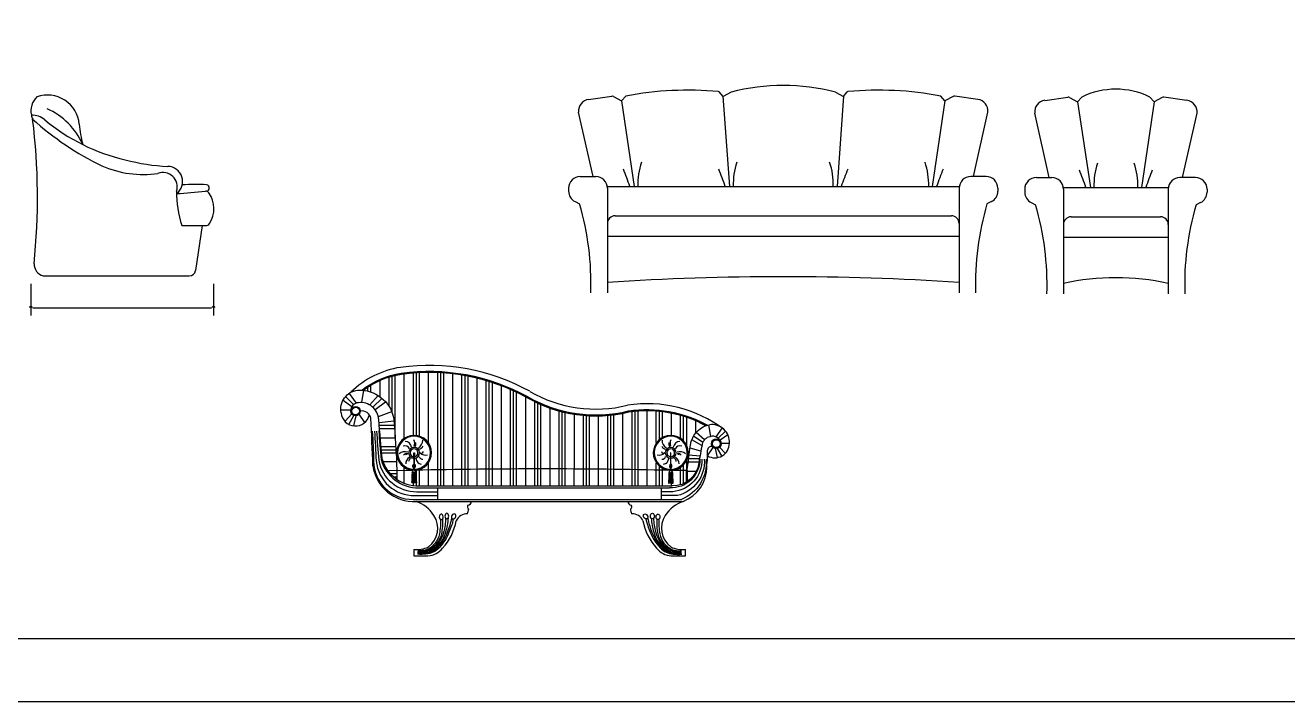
# Model space of a CAD drawing. Header units: inches. Extents: x 11.4 to 53.9, y 10.8 to 35.6.
# Drawn here: x 17.8 to 24.3, y 10.85 to 14.33 of the extents above; entities that cross this region are included whole.
import ezdxf

# ---------------------------------------------------------------- set-up
doc = ezdxf.new("R2010")
doc.units = ezdxf.units.IN
doc.header["$MEASUREMENT"] = 0
for name, color, linetype in [('02', 2, 'Continuous'), ('1', 1, 'Continuous'), ('8', 8, 'Continuous'), ('kadrbm', 4, 'Continuous')]:
    doc.layers.add(name, color=color, linetype=linetype)

# ---------------------------------------------------------------- blocks, each defined once
blk = doc.blocks.new('kadrbm')
at = {"layer": 'kadrbm', "color": 4}
blk.add_lwpolyline([(0, 0), (0, 24.7972), (21, 24.7972), (21, 0), (0, 0)], close=True, dxfattribs=at)
blk.add_lwpolyline([(20.6631, 0.3257), (20.6631, 24.4603), (0.3369, 24.4603), (0.3369, 0.3257), (20.6631, 0.3257)], dxfattribs=at)

msp = doc.modelspace()

# ---------------------------------------------------------------- hatches: boundary and pattern name
at = {"layer": '8'}
h = msp.add_hatch(dxfattribs=at)
h.set_pattern_fill('PLASTI', color=256, scale=0.5, angle=90, style=0)
h.set_pattern_definition([(90, (24.7021, 19.69979), (-0.125, 8e-18), []), (90, (24.68647, 19.69979), (-0.125, 8e-18), []), (90, (24.67085, 19.69979), (-0.125, 8e-18), []), (90, (24.62397, 19.69979), (-0.125, 8e-18), [])])
h.paths.add_polyline_path([(21.1173, 12.0372), (21.1173, 12.0372, -54.093307), (21.124, 12.0373), (21.124, 12.0372), (21.2054, 12.0372, -0.021862), (21.2252, 12.1855, -0.232386), (21.3022, 12.2669, 0.16688), (20.9039, 12.3378, -0.19332), (20.3797, 12.4127, 0.161608), (19.7338, 12.5325, 0.123535), (19.538, 12.4493, -0.329229), (19.6947, 12.3048, -0.010602), (19.7111, 12.0372), (19.7955, 12.0372), (19.7955, 12.0373, -50.208385), (19.8026, 12.0373, -0.010828)])

# ---------------------------------------------------------------- linework, layer by layer
at = {"layer": '02'}
for p, q in [((21.3892, 13.9624), (21.3699, 13.9849)), ((21.4307, 13.9848), (21.3892, 13.9624)), ((21.9676, 13.9848), (22.0091, 13.9624)), ((22.0091, 13.9624), (22.0284, 13.9849)), ((20.6978, 13.947), (20.8165, 13.9632)), ((20.8256, 13.9615), (20.8671, 13.9392)), ((20.8671, 13.9392), (20.8883, 13.9638)), ((20.8671, 13.9392), (20.9325, 13.499)), ((21.3887, 13.963), (21.4222, 13.499)), ((22.0096, 13.963), (21.9761, 13.499)), ((22.5312, 13.9392), (22.4658, 13.499)), ((22.5312, 13.9392), (22.51, 13.9638)), ((22.5727, 13.9615), (22.5312, 13.9392)), ((22.7005, 13.947), (22.5818, 13.9632)), ((23.0448, 13.9419), (23.1634, 13.9581)), ((23.1726, 13.9564), (23.2141, 13.9341)), ((23.2141, 13.9341), (23.2353, 13.9587)), ((23.2141, 13.9341), (23.2795, 13.4939)), ((23.6075, 13.9341), (23.5421, 13.4939)), ((23.6075, 13.9341), (23.5863, 13.9587)), ((23.649, 13.9564), (23.6075, 13.9341)), ((23.7768, 13.9419), (23.6581, 13.9581)), ((20.7203, 13.5495), (20.6462, 13.8812)), ((22.678, 13.5495), (22.7521, 13.8812)), ((23.0672, 13.5445), (22.9932, 13.8761)), ((23.7543, 13.5445), (23.8284, 13.8761)), ((20.6546, 13.5495), (20.7339, 13.5495)), ((22.7437, 13.5495), (22.6643, 13.5495)), ((23.0016, 13.5445), (23.0809, 13.5445)), ((23.82, 13.5445), (23.7407, 13.5445)), ((20.5946, 13.4895), (20.5946, 13.4741)), ((20.7939, 13.499), (22.6043, 13.499)), ((20.7939, 13.4895), (20.7939, 12.9513)), ((22.6043, 13.4895), (22.6043, 12.9513)), ((22.8037, 13.4895), (22.8037, 13.4741)), ((22.9416, 13.4845), (22.9416, 13.469)), ((23.1409, 13.4939), (23.6807, 13.4939)), ((23.1409, 13.4845), (23.1409, 12.9462)), ((23.6807, 13.4845), (23.6807, 12.9462)), ((23.88, 13.4845), (23.88, 13.469)), ((20.6278, 13.4204), (20.651, 13.4088)), ((22.7705, 13.4204), (22.7473, 13.4088)), ((22.9747, 13.4153), (22.9979, 13.4037)), ((23.8469, 13.4153), (23.8236, 13.4037)), ((20.8339, 13.3475), (22.5643, 13.3475)), ((23.1809, 13.3425), (23.6407, 13.3425)), ((20.7939, 13.2418), (22.6043, 13.2418)), ((23.1409, 13.2367), (23.6807, 13.2367)), ((19.4466, 12.4167), (19.4882, 12.3764)), ((19.4652, 12.4334), (19.5015, 12.3835)), ((19.5397, 12.4493), (19.5286, 12.3858)), ((19.5715, 12.3735), (19.6142, 12.4227)), ((19.4224, 12.3489), (19.4738, 12.3489)), ((19.4337, 12.3977), (19.4794, 12.3663)), ((19.5864, 12.3628), (19.6343, 12.408)), ((19.5986, 12.3498), (19.6529, 12.3898)), ((19.4441, 12.2896), (19.4789, 12.3272)), ((19.4633, 12.2736), (19.4892, 12.3194)), ((19.49, 12.2656), (19.501, 12.3178)), ((19.5458, 12.2835), (19.5169, 12.3261)), ((19.6156, 12.3136), (19.6841, 12.3399)), ((19.619, 12.2839), (19.6957, 12.2926)), ((19.6202, 12.2701), (19.6975, 12.2701)), ((19.6217, 12.2533), (19.6987, 12.2533)), ((21.2937, 12.194), (21.2509, 12.2314)), ((21.3144, 12.2712), (21.3249, 12.2112)), ((21.385, 12.2552), (21.3522, 12.2101)), ((21.4023, 12.2386), (21.365, 12.2025)), ((21.4139, 12.2199), (21.3737, 12.1923)), ((19.6258, 12.2049), (19.7021, 12.2049)), ((19.6296, 12.1599), (19.705, 12.1599)), ((21.2754, 12.1362), (21.2196, 12.1519)), ((21.2805, 12.1648), (21.228, 12.1934)), ((21.2847, 12.1801), (21.2378, 12.2135)), ((21.3092, 12.1121), (21.3385, 12.1552)), ((21.361, 12.103), (21.3512, 12.1495)), ((21.3836, 12.1111), (21.3615, 12.1502)), ((21.4018, 12.1239), (21.3719, 12.1561)), ((21.4222, 12.1751), (21.3797, 12.1751)), ((19.631, 12.1434), (19.7059, 12.1434)), ((19.6324, 12.1269), (19.7069, 12.1269)), ((21.2681, 12.0963), (21.2117, 12.0963)), ((21.2708, 12.1108), (21.2141, 12.1148)), ((19.6392, 12.0819), (19.7091, 12.0819)), ((19.6632, 12.0369), (19.7955, 12.0372)), ((19.6765, 12.0204), (19.7111, 12.0204)), ((19.7111, 12.0372), (19.7111, 11.9903)), ((19.749, 11.9703), (19.749, 12.0372)), ((19.8115, 11.9813), (19.8115, 12.0375)), ((19.8271, 11.9572), (19.8271, 12.0378)), ((19.874, 11.9572), (19.874, 12.0387)), ((19.9208, 11.9572), (19.9208, 12.0396)), ((19.9365, 11.9572), (19.9365, 12.0399)), ((19.9521, 11.9572), (19.9521, 12.0401)), ((19.999, 11.9572), (19.999, 12.0409)), ((20.0458, 11.9572), (20.0458, 12.0415)), ((20.0615, 11.9572), (20.0615, 12.0417)), ((20.0771, 11.9572), (20.0771, 12.0419)), ((20.124, 11.9572), (20.124, 12.0425)), ((20.1708, 11.9572), (20.1708, 12.043)), ((20.1865, 11.9572), (20.1865, 12.0431)), ((20.2021, 11.9572), (20.2021, 12.0433)), ((20.249, 11.9572), (20.249, 12.0436)), ((20.2958, 11.9572), (20.2958, 12.0439)), ((20.3115, 11.9572), (20.3115, 12.044)), ((20.3271, 11.9572), (20.3271, 12.0441)), ((20.374, 11.9572), (20.374, 12.0442)), ((20.4208, 11.9572), (20.4208, 12.0443)), ((20.4365, 11.9572), (20.4365, 12.0443)), ((20.4521, 11.9572), (20.4521, 12.0443)), ((20.499, 11.9572), (20.499, 12.0443)), ((20.5458, 11.9572), (20.5458, 12.0442)), ((20.5615, 11.9572), (20.5615, 12.0442)), ((20.5771, 11.9572), (20.5771, 12.0441)), ((20.624, 11.9572), (20.624, 12.0439)), ((20.6708, 11.9572), (20.6708, 12.0436)), ((20.6865, 11.9572), (20.6865, 12.0435)), ((20.7021, 11.9572), (20.7021, 12.0433)), ((20.749, 11.9572), (20.749, 12.0429)), ((20.7958, 11.9572), (20.7958, 12.0424)), ((20.8115, 11.9572), (20.8115, 12.0423)), ((20.8271, 11.9572), (20.8271, 12.0421)), ((20.874, 11.9572), (20.874, 12.0415)), ((20.9208, 11.9572), (20.9208, 12.0408)), ((20.9365, 11.9572), (20.9365, 12.0406)), ((20.9521, 11.9572), (20.9521, 12.0403)), ((20.999, 11.9572), (20.999, 12.0395)), ((21.0458, 11.9572), (21.0458, 12.0386)), ((21.0615, 11.9572), (21.0615, 12.0383)), ((21.0771, 11.9572), (21.0771, 12.038)), ((21.1708, 11.9631), (21.1708, 12.0372)), ((21.1865, 11.969), (21.1865, 12.0372)), ((21.2021, 11.9773), (21.2021, 12.0372)), ((21.2054, 12.0372), (21.2054, 11.9794)), ((21.251, 12.0311), (21.2054, 12.0311)), ((21.2645, 12.0795), (21.2097, 12.0795)), ((19.6934, 12.0039), (19.7112, 12.0039)), ((19.7958, 11.9585), (19.7958, 11.9721)), ((19.8115, 11.9573), (19.8115, 11.9721)), ((19.824, 11.9572), (21.1274, 11.9572)), ((21.124, 11.9572), (21.124, 11.9682)), ((19.9223, 11.8872), (19.9223, 11.9472)), ((21.0713, 11.9472), (21.0713, 11.8872)), ((19.7976, 11.6301), (19.7976, 11.6173)), ((21.196, 11.6173), (21.196, 11.6301)), ((21.196, 11.6301), (21.196, 11.6301)), ((19.7976, 11.6173), (19.7974, 11.6108)), ((19.7974, 11.6108), (19.7974, 11.6048)), ((19.7974, 11.6048), (19.7975, 11.5972)), ((19.7975, 11.5972), (19.871, 11.5972)), ((19.7975, 11.5972), (19.7975, 11.5972)), ((21.1227, 11.5972), (21.1962, 11.5972)), ((21.1962, 11.6108), (21.196, 11.6173)), ((21.1963, 11.6048), (21.1962, 11.6108)), ((21.1962, 11.5972), (21.1963, 11.6048)), ((21.1962, 11.5972), (21.1962, 11.5972))]:
    msp.add_line(p, q, dxfattribs=at)
for points in [[(19.5306, 12.45, -0.126713), (19.733, 12.5374, -0.161632), (20.3822, 12.417, 0.193417), (20.9029, 12.3427, -0.168805), (21.3085, 12.2691, -0.168805)], [(19.538, 12.4493, -0.123535), (19.7338, 12.5325, -0.161608), (20.3797, 12.4127, 0.19332), (20.9039, 12.3378, -0.16688), (21.3022, 12.2669, -0.16688)], [(19.4241, 12.3333, -0.4312), (19.5088, 12.4501, -0.374976), (19.6947, 12.3048, -0.010602), (19.7111, 12.0372)], [(19.5836, 12.238, -0.016235), (19.5907, 12.0839, 0.409318), (19.794, 11.8872), (21.1747, 11.8872)], [(19.5954, 12.2388, -0.00483), (19.6041, 12.0855, 0.389352), (19.804, 11.9072), (19.9223, 11.9072)], [(19.6065, 12.2396, 0.01081), (19.6175, 12.0894, 0.369872), (19.814, 11.9272), (19.9223, 11.9272)], [(19.6183, 12.2404, 0.010592), (19.6293, 12.0925, 0.339873), (19.824, 11.9472), (21.1136, 11.9472)], [(21.124, 12.0372), (21.2054, 12.0372, -0.021862), (21.2252, 12.1855, -0.269365), (21.3191, 12.272, -0.223804)], [(21.3797, 12.1742, 0.485839), (21.3225, 12.2104, 0.288845), (21.2816, 12.1713, -0.005576), (21.2641, 12.0756, -0.391251), (21.1274, 11.9572)], [(21.3338, 12.1596, 0.508433), (21.3101, 12.1409, -0.012048)], [(21.2926, 12.0952, -0.370066), (21.1542, 11.9072), (21.0713, 11.9072)], [(21.2806, 12.0952, -0.39917), (21.1302, 11.9272), (21.0713, 11.9272)], [(21.2703, 12.0952, -0.433769), (21.1136, 11.9472)], [(21.3023, 12.0952, -0.332976), (21.1747, 11.8872)], [(19.8005, 12.067, 0.84769), (19.7985, 12.0604, -1.182005), (19.7969, 12.0577, 0.551395)], [(19.8021, 12.0645, -0.395583), (19.8008, 12.0576, -0.877839), (19.7971, 12.054, -0.471737)], [(21.1174, 12.0645, 0.395583), (21.1186, 12.0576, 0.877839), (21.1223, 12.054, 0.471737)], [(21.1189, 12.067, -0.84769), (21.1209, 12.0604, 1.182005), (21.1225, 12.0577, -0.551395)], [(20.0012, 11.7868, -0.05375), (19.9789, 11.719, -0.102935), (19.9284, 11.639, -0.210528), (19.8603, 11.6062, -0.059767), (19.8172, 11.6051, -0.059767)], [(19.9925, 11.7918, -0.046452), (19.97, 11.7177, -0.096687), (19.9233, 11.6427, -0.205533), (19.8536, 11.6093, -0.057944), (19.8174, 11.6085, -0.057944)], [(19.974, 11.7901, -0.063602), (19.9605, 11.7183, -0.152653), (19.9133, 11.6396, -0.180542), (19.848, 11.6116, -0.030953), (19.8175, 11.6118, -0.030953)], [(19.9619, 11.7902, -0.050588), (19.9517, 11.7215, -0.143975), (19.9076, 11.6421, -0.169557), (19.8404, 11.6156, -0.047461), (19.8177, 11.6155, -0.045064)], [(19.9452, 11.7855, -0.069006), (19.9397, 11.7095, -0.215945), (19.8804, 11.6308, -0.130331), (19.8179, 11.6192, -0.130331)], [(19.9344, 11.7854, -0.066752), (19.9296, 11.7095, -0.23451), (19.8684, 11.6301, -0.093977), (19.818, 11.6227, -0.123647)], [(20.9924, 11.7868, 0.05375), (21.0148, 11.719, 0.102935), (21.0653, 11.639, 0.210528), (21.1334, 11.6062, 0.059767), (21.1765, 11.6051, 0.059767)], [(21.0012, 11.7918, 0.046452), (21.0236, 11.7177, 0.096687), (21.0704, 11.6427, 0.205533), (21.1401, 11.6093, 0.057944), (21.1763, 11.6085, 0.057944)], [(21.0197, 11.7901, 0.063602), (21.0332, 11.7183, 0.152653), (21.0804, 11.6396, 0.180542), (21.1456, 11.6116, 0.030953), (21.1762, 11.6118, 0.030953)], [(21.0317, 11.7902, 0.050588), (21.042, 11.7215, 0.143975), (21.0861, 11.6421, 0.169557), (21.1532, 11.6156, 0.047461), (21.176, 11.6155, 0.045064)], [(21.0484, 11.7855, 0.069006), (21.054, 11.7095, 0.215945), (21.1133, 11.6308, 0.130331), (21.1758, 11.6192, 0.130331)], [(21.0593, 11.7854, 0.066752), (21.0641, 11.7095, 0.23451), (21.1252, 11.6301, 0.093977), (21.1756, 11.6227, 0.123647)]]:
    msp.add_lwpolyline(points, format="xyb", dxfattribs=at)
for points in [[(19.7992, 12.1272), (19.8007, 12.1279), (19.8002, 12.067), (19.8027, 12.067), (19.8042, 12.0663), (19.8049, 12.0601), (19.8047, 12.0575), (19.8057, 12.055), (19.8055, 12.0541), (19.8022, 12.0535), (19.8007, 12.0535), (19.8017, 12.0449), (19.8022, 12.0363), (19.8069, 12.0308), (19.8073, 12.0255), (19.8057, 12.0248), (19.8042, 12.0248), (19.8037, 12.0253), (19.8036, 12.0239), (19.8006, 12.0235), (19.7981, 12.0234), (19.7951, 12.0238), (19.7936, 12.0248), (19.7931, 12.0253), (19.7916, 12.0253), (19.7899, 12.0256), (19.7906, 12.0311), (19.7948, 12.0353), (19.7966, 12.0409), (19.7971, 12.054), (19.7936, 12.0535), (19.7931, 12.0566), (19.7928, 12.0593), (19.7936, 12.061), (19.7936, 12.064), (19.7946, 12.0665), (19.7974, 12.0665), (19.7991, 12.067), (19.7986, 12.1204), (19.7981, 12.1274), (19.8007, 12.1279)], [(21.1203, 12.1272), (21.1188, 12.1279), (21.1193, 12.067), (21.1167, 12.067), (21.1152, 12.0663), (21.1145, 12.0601), (21.1147, 12.0575), (21.1137, 12.055), (21.1139, 12.0541), (21.1172, 12.0535), (21.1188, 12.0535), (21.1177, 12.0449), (21.1172, 12.0363), (21.1126, 12.0308), (21.1121, 12.0255), (21.1137, 12.0248), (21.1152, 12.0248), (21.1157, 12.0253), (21.1158, 12.0239), (21.1188, 12.0235), (21.1213, 12.0234), (21.1243, 12.0238), (21.1258, 12.0248), (21.1263, 12.0253), (21.1278, 12.0253), (21.1295, 12.0256), (21.1288, 12.0311), (21.1246, 12.0353), (21.1228, 12.0409), (21.1223, 12.054), (21.1258, 12.0535), (21.1263, 12.0566), (21.1266, 12.0593), (21.1258, 12.061), (21.1258, 12.064), (21.1249, 12.0665), (21.122, 12.0665), (21.1203, 12.067), (21.1208, 12.1204), (21.1213, 12.1274), (21.1188, 12.1279)], [(19.7887, 11.9774), (19.7884, 11.9746), (19.7931, 11.9743), (19.7974, 11.9749), (19.81, 11.9749)], [(21.1307, 11.9728), (21.131, 11.97), (21.1263, 11.9696), (21.122, 11.9703), (21.1095, 11.9703)], [(19.8098, 11.8772), (21.1838, 11.8772)]]:
    msp.add_lwpolyline(points, dxfattribs=at)
for centre, radius in [((19.4984, 12.3421), 0.0245), ((19.4984, 12.3421), 0.0195), ((21.3547, 12.1742), 0.025), ((21.3547, 12.1742), 0.02)]:
    msp.add_circle(centre, radius, dxfattribs=at)
for centre, radius, start, end in [((21.2075, 12.2959), 1.6982, 84.62581, 100.83464), ((21.3661, 13.9817), 0.005, 40.62039, 84.62581), ((21.6991, 12.9375), 1.0811, 75.62389, 104.37611), ((22.0322, 13.9817), 0.005, 95.37419, 139.37961), ((22.1908, 12.2959), 1.6982, 79.16536, 95.37419), ((23.4108, 13.5982), 0.401, 64.03999, 115.96001), ((20.7059, 13.8876), 0.06, 97.74476, 186.12351), ((20.8185, 13.9483), 0.015, 61.71539, 97.74476), ((22.5798, 13.9483), 0.015, 82.25524, 118.28461), ((22.6924, 13.8876), 0.06, 353.87649, 82.25524), ((23.0529, 13.8825), 0.06, 97.74476, 186.12351), ((23.1655, 13.9432), 0.015, 61.71539, 97.74476), ((23.6561, 13.9432), 0.015, 82.25524, 118.28461), ((23.7687, 13.8825), 0.06, 353.87649, 82.25524), ((18.2951, 12.5617), 2.7777, 19.71987, 21.67342), ((21.3097, 13.5083), 0.359, 161.39636, 181.48554), ((18.7861, 12.5617), 2.7777, 19.71987, 21.67342), ((21.8006, 13.5083), 0.359, 161.39636, 181.48554), ((21.5977, 13.5083), 0.359, 358.51446, 18.60364), ((24.6122, 12.5617), 2.7777, 158.32658, 160.28013), ((22.0886, 13.5083), 0.359, 358.51446, 18.60364), ((25.1032, 12.5617), 2.7777, 158.32658, 160.28013), ((20.6421, 12.5566), 2.7777, 19.71987, 21.67342), ((23.6566, 13.5032), 0.359, 161.39636, 181.48554), ((23.165, 13.5032), 0.359, 358.51446, 18.60364), ((26.1795, 12.5566), 2.7777, 158.32658, 160.28013), ((20.6546, 13.4895), 0.06, 90, 180), ((20.7339, 13.4895), 0.06, 0, 90), ((22.6643, 13.4895), 0.06, 90, 180), ((22.7437, 13.4895), 0.06, 0, 90), ((23.0016, 13.4845), 0.06, 90, 180), ((23.0809, 13.4845), 0.06, 0, 90), ((23.7407, 13.4845), 0.06, 90, 180), ((23.82, 13.4845), 0.06, 0, 90), ((20.6546, 13.4741), 0.06, 180, 243.45039), ((22.7437, 13.4741), 0.06, 296.54961, 0), ((23.0016, 13.469), 0.06, 180, 243.45039), ((23.82, 13.469), 0.06, 296.54961, 0), ((19.2308, 12.9959), 1.479, 358.27121, 16.21082), ((24.1675, 12.9959), 1.479, 163.78918, 181.72879), ((21.5778, 12.9908), 1.479, 358.27121, 16.21082), ((25.2438, 12.9908), 1.479, 163.78918, 181.72879), ((20.8339, 13.3075), 0.04, 90, 180), ((22.5643, 13.3075), 0.04, 0, 90), ((23.1809, 13.3025), 0.04, 90, 180), ((23.6407, 13.3025), 0.04, 0, 90), ((21.6991, -0.9188), 13.9527, 86.28025, 93.71975), ((23.4108, 11.7752), 1.2536, 77.5682, 102.4318), ((19.8016, 12.1058), 0.467, 98.89152, 134.4684), ((19.8763, 11.5044), 1.0729, 61.11758, 97.86905), ((20.735, 13.0327), 0.6803, 239.96398, 283.86016), ((19.513, 12.3458), 0.0394, 88.97699, 185.35235), ((19.5251, 12.2931), 0.0928, 3.49653, 97.05956), ((20.9998, 11.7273), 0.6529, 52.95223, 98.97458), ((19.4973, 12.3387), 0.0735, 184.25007, 347.88367), ((19.5309, 12.2955), 0.0473, 11.4228, 99.69643), ((-49.2605, 9.287), 68.9039, 2.306825, 2.510248), ((-118.7595, 0.4031), 138.8876, 4.828569, 4.913399), ((19.7992, 12.1272), 0.09, 271.88358, 267.64725), ((21.1203, 12.1272), 0.09, 272.35275, 268.11642), ((21.3312, 12.1816), 0.0912, 356.69919, 97.62042), ((19.7992, 12.1272), 0.085, 271.79608, 268.32868), ((19.751, 12.1357), 0.0279, 25.52807, 107.62981), ((19.7508, 12.1503), 0.0359, 8.5085, 86.34531), ((19.7992, 12.1272), 0.028, 272.58309, 269.3538), ((19.7632, 12.1761), 0.0397, 338.31266, 26.33615), ((19.7859, 12.1721), 0.0228, 319.67096, 22.36189), ((19.8019, 12.1907), 0.0422, 298.05715, 1.31348), ((19.8227, 12.1704), 0.0245, 274.30537, 337.17638), ((21.1203, 12.1272), 0.085, 271.67132, 268.20392), ((21.0968, 12.1704), 0.0245, 202.82362, 265.69463), ((21.1175, 12.1907), 0.0422, 178.68652, 241.94285), ((21.1203, 12.1272), 0.028, 270.6462, 267.41691), ((21.1335, 12.1721), 0.0228, 157.63811, 220.32904), ((21.1562, 12.1761), 0.0397, 153.66385, 201.68734), ((21.1686, 12.1503), 0.0359, 93.65469, 171.4915), ((21.1684, 12.1357), 0.0279, 72.37019, 154.47193), ((21.3473, 12.1766), 0.0749, 239.97883, 359.79289), ((19.8188, 12.1487), 0.1916, 196.64272, 271.56917), ((19.7514, 12.0863), 0.0463, 70.3174, 128.46723), ((19.7609, 12.1033), 0.0198, 73.33028, 143.497), ((19.7613, 12.1047), 0.0138, 82.88262, 119.71003), ((19.8, 12.0689), 0.0438, 124.34718, 178.29183), ((19.8077, 12.076), 0.0371, 140.91961, 170.92369), ((19.7992, 12.1272), 0.02, 273.80792, 268.87873), ((19.8412, 12.1003), 0.0321, 184.81919, 261.83836), ((19.8419, 12.1107), 0.0162, 190.15892, 281.66307), ((19.8375, 12.1352), 0.00994, 216.13014, 349.8279), ((19.8595, 12.156), 0.0402, 225.34449, 283.73473), ((21.0599, 12.156), 0.0402, 256.26527, 314.65551), ((21.0819, 12.1352), 0.00994, 190.1721, 323.86986), ((21.0775, 12.1107), 0.0162, 258.33693, 349.84108), ((21.0782, 12.1003), 0.0321, 278.16164, 355.18081), ((21.1203, 12.1272), 0.02, 271.12127, 266.19208), ((21.1117, 12.076), 0.0371, 9.07631, 39.08039), ((21.1194, 12.0689), 0.0438, 1.70817, 55.65282), ((21.168, 12.0863), 0.0463, 51.53277, 109.6826), ((21.1585, 12.1033), 0.0198, 36.503, 106.66972), ((21.1582, 12.1047), 0.0138, 60.28997, 97.11738), ((20.7047, 12.1319), 0.6054, 352.75697, 0.85724), ((19.7978, 12.0891), 0.2122, 187.75892, 273.25671), ((16.4457, 12.1376), 3.3468, 357.20811, 358.07939), ((19.8093, 12.0263), 0.017, 165.47221, 183.61654), ((19.4546, 12.0003), 0.3392, 355.4824, 4.22648), ((19.8037, 12.0264), 0.00896, 155.67705, 194.75349), ((18.5905, 11.973), 1.2057, 0.07522, 2.4147), ((20.0272, 12.0034), 0.2281, 174.94265, 187.14732), ((20.4577, -18.3133), 30.3576, 88.75497, 91.23642), ((17.8963, 11.8965), 1.9115, 2.32653, 3.81982), ((19.8106, 12.0284), 0.00661, 166.00282, 203.97562), ((19.9656, 12.0153), 0.1592, 176.42803, 195.74435), ((19.9145, 12.0556), 1.1986, 355.89992, 358.54502), ((21.1088, 12.0284), 0.00661, 336.02438, 13.99718), ((20.801, 12.0025), 0.3165, 354.01495, 3.8448), ((20.8466, 12.0015), 0.2737, 353.47522, 4.61712), ((22.5666, 11.9682), 1.4433, 177.79307, 179.93128), ((21.1157, 12.0264), 0.00896, 345.24651, 24.32295), ((21.5283, 11.998), 0.4026, 176.12087, 184.1463), ((21.1102, 12.0263), 0.017, 356.38346, 14.52779), ((25.1496, 12.1484), 4.0227, 181.75173, 182.50244), ((21.1178, 12.0528), 0.1876, 290.62759, 0.83512), ((19.7465, 11.7018), 0.1865, 33.63182, 70.13787), ((20.0869, 11.8499), 0.0136, 141.02766, 244.94026), ((19.8887, 11.8774), 0.1965, 341.04868, 348.31738), ((20.0763, 11.8753), 0.0168, 270.19592, 6.80843), ((20.9174, 11.8753), 0.0168, 173.19157, 269.80408), ((20.9067, 11.8499), 0.0136, 295.05974, 38.97234), ((21.1049, 11.8774), 0.1965, 191.68262, 198.95132), ((21.2472, 11.7018), 0.1865, 109.86213, 146.36818), ((19.7996, 11.7393), 0.1215, 307.43679, 32.80395), ((19.7388, 11.8287), 0.2823, 317.25684, 349.48842), ((20.0732, 11.751), 0.0626, 88.69456, 155.26072), ((20.9205, 11.751), 0.0626, 24.73928, 91.30544), ((21.2549, 11.8287), 0.2823, 190.51158, 222.74316), ((21.194, 11.7393), 0.1215, 147.19605, 232.56321), ((19.8125, 11.7737), 0.1444, 264.10295, 294.99645), ((19.8658, 11.6978), 0.1007, 272.95607, 322.92081), ((21.1279, 11.6978), 0.1007, 217.07919, 267.04393), ((21.1812, 11.7737), 0.1444, 245.00355, 275.89705)]:
    msp.add_arc(centre, radius, start, end, dxfattribs=at)
at = {"layer": '02', "extrusion": (0, 0, -1)}
for centre, major_axis in [((19.9392, 11.7975), (0.0012, -0.0142)), ((19.968, 11.8016), (0, -0.0143)), ((20.003, 11.8), (-0.0071, -0.0123))]:
    msp.add_ellipse(centre, major_axis=major_axis, ratio=0.706758, dxfattribs=at)
at = {"layer": '02'}
for centre, major_axis in [((20.9907, 11.8), (0.0071, -0.0123)), ((21.0257, 11.8016), (0, -0.0143)), ((21.0545, 11.7975), (-0.0012, -0.0142))]:
    msp.add_ellipse(centre, major_axis=major_axis, ratio=0.706758, dxfattribs=at)
at = {"layer": '1'}
for p, q in [((18.6041, 13.2974), (18.728, 13.2974)), ((18.7092, 13.2974), (18.6744, 13.0659)), ((17.8271, 12.9972), (17.8271, 12.8334)), ((17.8905, 13.0378), (18.6418, 13.0378)), ((18.7668, 12.9964), (18.7668, 12.8334)), ((17.8373, 12.874), (18.7566, 12.874))]:
    msp.add_line(p, q, dxfattribs=at)
at = {"layer": '1', "const_width": 0.0102}
msp.add_lwpolyline([(17.8322, 12.874, 1), (17.822, 12.874, 1)], format="xyb", dxfattribs=at)
at = {"layer": '1'}
msp.add_lwpolyline([(18.7719, 12.874, 0.0102, 0.0102, 1), (18.7617, 12.874, 0, 0, 0)], format="xyseb", dxfattribs=at)
for centre, radius, start, end in [((17.913, 13.8054), 0.1637, 4.64003, 109.35471), ((17.925, 13.888), 0.0977, 132.66905, 193.29465), ((17.833, 13.7621), 0.1034, 49.85224, 91.75163), ((17.8745, 13.8687), 0.0447, 184.10734, 212.06692), ((14.5975, 13.4423), 3.264, 353.99306, 7.08625), ((18.85, 14.9634), 1.5093, 227.81841, 244.19348), ((18.5338, 14.5999), 0.9888, 230.10997, 257.09665), ((17.7653, 13.5707), 0.3589, 23.55811, 66.1377), ((18.9017, 13.9073), 0.8302, 186.13313, 193.45212), ((18.4055, 14.0909), 0.5307, 246.39619, 278.19154), ((18.5795, 14.6177), 1.0172, 254.81131, 267.3276), ((18.5308, 13.5241), 0.0776, 306.54502, 89.01069), ((18.5071, 13.497), 0.0734, 342.44888, 110.75125), ((18.4876, 15.3282), 1.8686, 272.74186, 277.3158), ((19.0874, 13.4617), 0.5104, 178.53243, 198.78109), ((18.6722, 12.7123), 0.7969, 85.7, 94.7392), ((18.7255, 13.4528), 0.022, 35.73646, 89.99998), ((18.7286, 13.4902), 0.0171, 284.34827, 78.7459), ((18.6302, 13.3843), 0.1393, 326.42093, 35.73646), ((18.728, 13.3194), 0.022, 270, 326.42093), ((17.9094, 13.1009), 0.0658, 180.13489, 253.32457), ((18.6418, 13.0708), 0.033, 270, 351.4533)]:
    msp.add_arc(centre, radius, start, end, dxfattribs=at)

# ---------------------------------------------------------------- block references
at = {"layer": 'kadrbm'}
msp.add_blockref('kadrbm', (11.376, 10.8457), dxfattribs=at)

doc.saveas('drawing.dxf')
